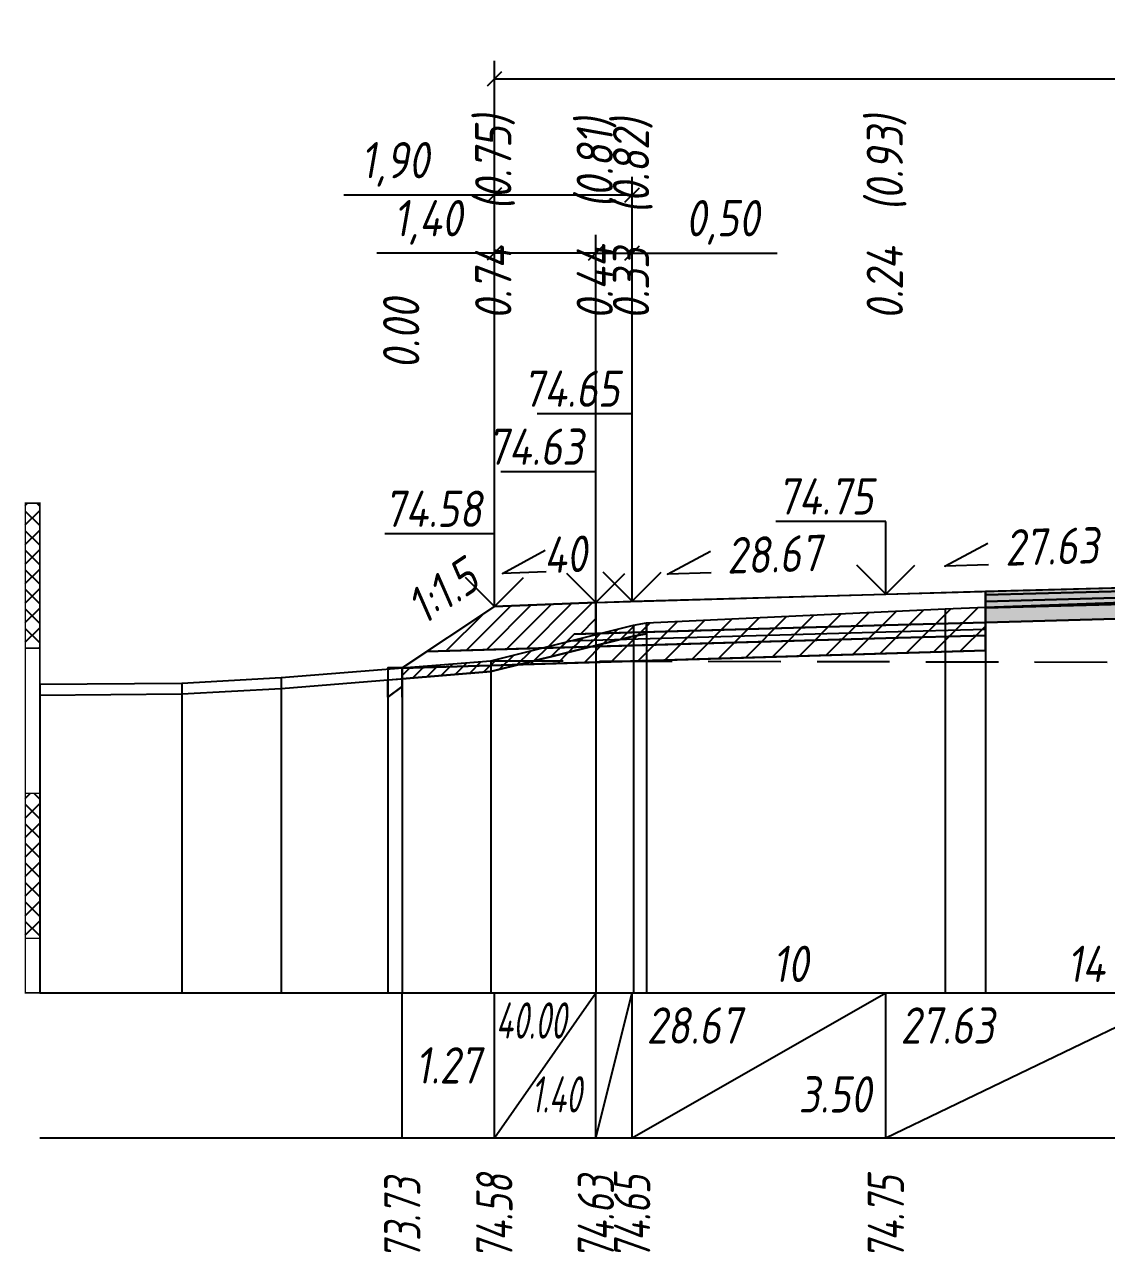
# Model space of a CAD drawing. Extents: x -717 to 1451, y -133302 to 233.
# Drawn here: x 78.9 to 153.6, y -33133.9 to -33049.2 of the extents above; entities that cross this region are included whole.
import ezdxf
from ezdxf.enums import TextEntityAlignment as Align

# ---------------------------------------------------------------- set-up
doc = ezdxf.new("R2010")
doc.units = 0
doc.linetypes.add('штриховая', pattern=[0.75, 0.5, -0.25])
for name, color, linetype in [('Интерполированный поперечник', 2, 'Continuous'), ('Код_514', 1, 'Continuous'), ('Контур_0', 7, 'Continuous'), ('Контур_2521', 7, 'Continuous'), ('Контур_2564', 7, 'Continuous'), ('Контур_2660', 7, 'Continuous'), ('Контур_2665', 7, 'Continuous'), ('Контур_400', 7, 'Continuous'), ('Контур_508', 7, 'Continuous'), ('Контур_512', 7, 'Continuous'), ('Контур_513', 7, 'Continuous'), ('Контур_818', 7, 'Continuous'), ('Красный поперечник', 1, 'Continuous'), ('Линейка абсолютных высот', 7, 'Continuous'), ('Объём_2501', 7, 'Continuous'), ('Объём_2564', 7, 'Continuous'), ('Объём_2650', 7, 'Continuous'), ('Объём_2660', 7, 'Continuous'), ('Объём_2661', 7, 'Continuous'), ('Объём_2663', 7, 'Continuous'), ('Объём_2665', 7, 'Continuous'), ('Объём_2666', 7, 'Continuous'), ('Объём_2753', 7, 'Continuous'), ('Откосы', 7, 'Continuous'), ('Отметки покрытия', 7, 'Continuous'), ('Рабочие отметки', 7, 'Continuous'), ('Рабочие отметки доп.', 7, 'Continuous'), ('Слои выравнивания', 7, 'Continuous'), ('Таблица', 7, 'Continuous'), ('Уклоны проезжей части', 7, 'Continuous'), ('Черный поперечник', 3, 'Continuous')]:
    doc.layers.add(name, color=color, linetype=linetype)
for name, color, linetype, true_color in [('Контур_2540', 2, 'Continuous', 0xffff00), ('Контур_2560', 2, 'Continuous', 0xffff00), ('Контур_2561', 7, 'Continuous', 0xff8040), ('Контур_2562', 3, 'Continuous', 0x00ff00), ('Контур_2563', 7, 'Continuous', 0xff8000), ('Контур_2570', 7, 'Continuous', 0x80ff00), ('Контур_2583', 3, 'Continuous', 0x00ff00), ('Контур_2725', 7, 'Continuous', 0x323232), ('Контур_2736', 4, 'Continuous', 0x00ffff), ('Контур_2737', 4, 'Continuous', 0x00ffff), ('Контур_2738', 4, 'Continuous', 0x00ffff), ('Контур_2739', 4, 'Continuous', 0x00ffff), ('Контур_2741', 4, 'Continuous', 0x00ffff), ('Контур_2742', 4, 'Continuous', 0x00ffff), ('Контур_2743', 4, 'Continuous', 0x00ffff), ('Контур_2744', 7, 'Continuous', 0xa4ffff), ('Контур_2745', 7, 'Continuous', 0xa4ffff), ('Контур_2747', 4, 'Continuous', 0x00ffff), ('Контур_2748', 4, 'Continuous', 0x00ffff), ('Контур_2749', 4, 'Continuous', 0x00ffff), ('Контур_2750', 4, 'Continuous', 0x00ffff), ('Контур_2751', 4, 'Continuous', 0x00ffff), ('Контур_2752', 4, 'Continuous', 0x00ffff), ('Контур_2760', 7, 'Continuous', 0x323232), ('Контур_2761', 7, 'Continuous', 0x323232), ('Контур_2762', 7, 'Continuous', 0x323232), ('Контур_2763', 7, 'Continuous', 0x323232), ('Контур_402', 7, 'Continuous', 0xff6464), ('Контур_703', 4, 'Continuous', 0x00ffff), ('Контур_705', 4, 'Continuous', 0x00ffff), ('Контур_707', 4, 'Continuous', 0x00ffff), ('Контур_720', 131, 'Continuous', 0xaaffff), ('Объём_2500', 7, 'Continuous', 0xc0c0c0), ('Объём_2520', 7, 'Continuous', 0x80ffff), ('Объём_2540', 2, 'Continuous', 0xffff00), ('Объём_2560', 2, 'Continuous', 0xffff00), ('Объём_2561', 7, 'Continuous', 0xff8040), ('Объём_2562', 3, 'Continuous', 0x00ff00), ('Объём_2563', 7, 'Continuous', 0xff8000), ('Объём_2570', 7, 'Continuous', 0x80ff00), ('Объём_2583', 3, 'Continuous', 0x00ff00), ('Объём_2592', 3, 'Continuous', 0x00ff00), ('Объём_2596', 3, 'Continuous', 0x00ff00), ('Объём_2600', 7, 'Continuous', 0x808000), ('Объём_2746', 2, 'Continuous', 0xffff00)]:
    doc.layers.add(name, color=color, linetype=linetype, true_color=true_color)
doc.styles.get("Standard").update_dxf_attribs({"font": 'txt', "height": 2.5})
doc.styles.add('М', font='romand.shx', dxfattribs={"width": 0.8, "oblique": 10, "height": 2.5})
doc.dimstyles.new('ISO-25', dxfattribs={"dimtxt": 2.5, "dimasz": 2.5, "dimexe": 1.25, "dimexo": 0.625, "dimtad": 1, "dimtxsty": 'Standard', "dimcen": 2.5, "dimadec": 0, "dimazin": 0, "dimtfac": 1, "dimtmove": 0, "dimatfit": 3, "dimfxl": 1, "dimarcsym": 0})
pattern_1 = [(45.0000013, (0, 0), (-0.67351924, 0.67351921), []), (135.0000003, (0, 0), (-0.673519222, -0.67351923), [])]

# ---------------------------------------------------------------- blocks, each defined once
blk = doc.blocks.new('_Oblique')
at = {"color": 0, "linetype": 'ByBlock', "lineweight": -2}
blk.add_line((-0.5, -0.5), (0.5, 0.5), dxfattribs=at)
blk = doc.blocks.new('*D762')
at = {"color": 0, "lineweight": -2, "transparency": 16777216}
for p, q in [((111.349, -33088.794), (111.349, -33063.742)), ((118.349, -33088.514), (118.349, -33063.742)), ((111.349, -33064.992), (103.232, -33064.992)), ((118.349, -33064.992), (111.349, -33064.992))]:
    blk.add_line(p, q, dxfattribs=at)
at = {"layer": 'Defpoints', "color": 0, "transparency": 16777216}
for p in [(118.349, -33064.992), (118.349, -33089.139), (111.349, -33089.419)]:
    blk.add_point(p, dxfattribs=at)
at = {"color": 0, "lineweight": -2, "transparency": 16777216, "rotation": 180}
blk.add_blockref('_Oblique', (111.349, -33064.992), dxfattribs=at)
at = {"color": 0, "lineweight": -2, "transparency": 16777216}
blk.add_blockref('_Oblique', (118.349, -33064.992), dxfattribs=at)
at = {"color": 0, "transparency": 16777216, "insert": (106.772, -33062.879), "char_height": 2.5, "width": 8.75, "attachment_point": 5, "style": 'М'}
blk.add_mtext('1,40', dxfattribs=at)
blk = doc.blocks.new('*D764')
at = {"color": 0, "lineweight": -2, "transparency": 16777216}
for p, q in [((118.349, -33088.514), (118.349, -33063.742)), ((120.849, -33088.442), (120.849, -33063.742)), ((118.349, -33064.992), (120.849, -33064.992)), ((120.849, -33064.992), (130.851, -33064.992))]:
    blk.add_line(p, q, dxfattribs=at)
at = {"layer": 'Defpoints', "color": 0, "transparency": 16777216}
for p in [(120.849, -33064.992), (118.349, -33089.139), (120.849, -33089.067)]:
    blk.add_point(p, dxfattribs=at)
at = {"color": 0, "lineweight": -2, "transparency": 16777216, "rotation": 180}
blk.add_blockref('_Oblique', (118.349, -33064.992), dxfattribs=at)
at = {"color": 0, "lineweight": -2, "transparency": 16777216}
blk.add_blockref('_Oblique', (120.849, -33064.992), dxfattribs=at)
at = {"color": 0, "transparency": 16777216, "insert": (127.09, -33062.879), "char_height": 2.5, "width": 9.16667, "attachment_point": 5, "style": 'М'}
blk.add_mtext('0,50', dxfattribs=at)
blk = doc.blocks.new('*D767')
at = {"color": 0, "lineweight": -2, "transparency": 16777216}
for p, q in [((111.349, -33088.794), (111.349, -33059.742)), ((120.849, -33088.442), (120.849, -33059.742)), ((111.349, -33060.992), (100.96, -33060.992)), ((120.849, -33060.992), (111.349, -33060.992))]:
    blk.add_line(p, q, dxfattribs=at)
at = {"layer": 'Defpoints', "color": 0, "transparency": 16777216}
for p in [(120.849, -33060.992), (120.849, -33089.067), (111.349, -33089.419)]:
    blk.add_point(p, dxfattribs=at)
at = {"color": 0, "lineweight": -2, "transparency": 16777216, "rotation": 180}
blk.add_blockref('_Oblique', (111.349, -33060.992), dxfattribs=at)
at = {"color": 0, "lineweight": -2, "transparency": 16777216}
blk.add_blockref('_Oblique', (120.849, -33060.992), dxfattribs=at)
at = {"color": 0, "transparency": 16777216, "insert": (104.501, -33058.879), "char_height": 2.5, "width": 8.75, "attachment_point": 5, "style": 'М'}
blk.add_mtext('1,90', dxfattribs=at)
blk = doc.blocks.new('*D768')
at = {"color": 0, "lineweight": -2, "transparency": 16777216}
for p, q in [((111.349, -33088.794), (111.349, -33051.742)), ((206.849, -33086.27), (206.849, -33051.742)), ((111.349, -33052.992), (206.849, -33052.992))]:
    blk.add_line(p, q, dxfattribs=at)
at = {"layer": 'Defpoints', "color": 0, "transparency": 16777216}
for p in [(206.849, -33052.992), (206.849, -33086.895), (111.349, -33089.419)]:
    blk.add_point(p, dxfattribs=at)
at = {"color": 0, "lineweight": -2, "transparency": 16777216, "rotation": 180}
blk.add_blockref('_Oblique', (111.349, -33052.992), dxfattribs=at)
at = {"color": 0, "lineweight": -2, "transparency": 16777216}
blk.add_blockref('_Oblique', (206.849, -33052.992), dxfattribs=at)
at = {"color": 0, "transparency": 16777216, "insert": (159.099, -33050.879), "char_height": 2.5, "width": 10.41667, "attachment_point": 5, "style": 'М'}
blk.add_mtext('19,10', dxfattribs=at)

msp = doc.modelspace()

# ---------------------------------------------------------------- hatches: boundary and pattern name
at = {"layer": 'Линейка абсолютных высот'}
h = msp.add_hatch(dxfattribs=at)
h.set_pattern_fill('ANSI37', scale=0.3, style=0)
h.set_pattern_definition(pattern_1)
h.paths.add_polyline_path([(80, -33092.237), (80, -33082.237), (79, -33082.237), (79, -33092.237)])
h = msp.add_hatch(dxfattribs=at)
h.set_pattern_fill('ANSI37', scale=0.3, style=0)
h.set_pattern_definition(pattern_1)
h.paths.add_polyline_path([(80, -33112.237), (80, -33102.237), (79, -33102.237), (79, -33112.237)])
at = {"layer": 'Объём_2563'}
h = msp.add_hatch(dxfattribs=at)
h.set_pattern_fill('ANSI31', color=256, scale=0.3)
h.paths.add_polyline_path([(111.349, -33089.357), (118.349, -33089.077), (118.349, -33091.227), (116.849, -33091.27), (115.922, -33092.196), (106.693, -33092.461)])
at = {"layer": 'Объём_2570'}
h = msp.add_hatch(dxfattribs=at)
h.set_pattern_fill('ANSI31', color=256, scale=0.2)
h.paths.add_polyline_path([(121.831, -33091.246), (120.95, -33091.401), (111.102, -33093.852), (105, -33094.339), (105, -33093.589), (111.102, -33093.102), (120.95, -33090.651), (121.831, -33090.496)])
at = {"layer": 'Объём_2600'}
h = msp.add_hatch(dxfattribs=at)
h.set_pattern_fill('ANSI31', color=6, scale=0.4)
h.paths.add_polyline_path([(142.441, -33089.514), (145.209, -33089.399), (145.209, -33092.397), (113.077, -33093.361), (120.95, -33091.401), (121.831, -33091.246), (121.831, -33090.496)])
h = msp.add_hatch(dxfattribs=at)
h.set_pattern_fill('ANSI31', color=6, scale=0.4)
h.paths.add_polyline_path([(104, -33094.419), (105, -33094.339), (105, -33094.87), (104, -33095.616)])
at = {"layer": 'Слои выравнивания'}
for color, points in [(2, [(145.209, -33088.314), (159.099, -33087.93), (159.099, -33088.18), (145.209, -33088.564)]), (3, [(145.209, -33088.564), (159.099, -33088.18), (159.099, -33088.63), (145.209, -33089.014)]), (4, [(145.209, -33089.014), (159.099, -33088.63), (159.099, -33089.08), (145.209, -33089.464)]), (5, [(145.209, -33089.464), (159.099, -33089.08), (159.099, -33090.08), (145.209, -33090.464)])]:
    msp.add_hatch(color=color, dxfattribs=at).paths.add_polyline_path(points)

# ---------------------------------------------------------------- linework, layer by layer
at = {"layer": 'Интерполированный поперечник', "linetype": 'штриховая', "ltscale": 10, "flags": 128}
msp.add_lwpolyline([(111.102, -33093.102), (227.209, -33093.367)], dxfattribs=at)
at = {"layer": 'Код_514'}
for p, q in [((105, -33126), (105, -33116)), ((111.349, -33126), (111.349, -33116)), ((111.349, -33126), (118.349, -33116)), ((118.349, -33126), (118.349, -33116)), ((118.349, -33126), (120.849, -33116)), ((120.849, -33126), (120.849, -33116)), ((120.849, -33126), (138.349, -33116)), ((138.349, -33126), (138.349, -33116)), ((138.349, -33126), (159.099, -33116))]:
    msp.add_line(p, q, dxfattribs=at)
at = {"layer": 'Контур_0', "flags": 128}
for points in [[(118.349, -33089.077), (138.349, -33088.503), (145.209, -33088.314), (145.209, -33090.464), (138.349, -33090.653), (118.349, -33091.227), (118.349, -33089.077), (118.349, -33089.077)], [(111.349, -33089.357), (105, -33093.589), (105, -33093.589), (105, -33093.589), (105, -33093.589), (105, -33093.589), (105, -33093.589), (105, -33093.589), (105, -33093.589), (105, -33093.589), (105, -33093.589), (105, -33093.589), (105, -33093.589), (105, -33093.589), (105, -33093.589), (105, -33095.616)], [(111.349, -33089.357), (105, -33093.589), (105, -33093.589), (105, -33093.589), (105, -33093.589), (105, -33093.589), (105, -33093.589), (105, -33093.589), (105, -33093.589), (105, -33093.589), (105, -33093.589), (105, -33093.589), (105, -33093.589), (105, -33093.589), (105, -33093.589), (105, -33095.616), (105, -33095.616), (105, -33093.589), (105, -33093.589), (105, -33093.589), (105, -33093.589), (105, -33093.589), (105, -33093.589), (105, -33093.589), (105, -33093.589), (105, -33093.589), (105, -33093.589), (105, -33093.589), (105, -33093.589), (105, -33093.589)], [(116.849, -33091.27), (138.349, -33090.653), (145.209, -33090.464), (145.209, -33091.364), (138.349, -33091.553), (115.922, -33092.196), (116.849, -33091.27), (116.849, -33091.27)], [(106.693, -33092.461), (115.922, -33092.196), (116.849, -33091.27), (118.349, -33091.227)]]:
    msp.add_lwpolyline(points, dxfattribs=at)
at = {"layer": 'Контур_2521', "color": 250, "flags": 128}
msp.add_lwpolyline([(116.386, -33091.733), (138.349, -33091.103), (145.209, -33090.914)], dxfattribs=at)
at = {"layer": 'Контур_2540', "flags": 128}
msp.add_lwpolyline([(106.693, -33092.461), (138.349, -33091.553), (145.209, -33091.364), (145.209, -33092.397), (105, -33093.603), (105, -33093.589), (106.693, -33092.461), (106.693, -33092.461)], dxfattribs=at)
at = {"layer": 'Контур_2560', "flags": 128}
msp.add_lwpolyline([(111.349, -33089.357), (111.349, -33089.357), (111.349, -33089.357), (118.349, -33089.077)], dxfattribs=at)
at = {"layer": 'Контур_2561', "flags": 128}
msp.add_lwpolyline([(118.349, -33089.077), (118.349, -33089.077), (111.349, -33089.357), (111.349, -33089.357), (118.349, -33089.077)], dxfattribs=at)
at = {"layer": 'Контур_2562', "flags": 128}
msp.add_lwpolyline([(111.349, -33089.357), (111.349, -33089.357), (111.349, -33089.357), (111.349, -33089.357), (111.349, -33089.357)], dxfattribs=at)
at = {"layer": 'Контур_2563', "flags": 128}
msp.add_lwpolyline([(111.349, -33089.357), (118.349, -33089.077), (118.349, -33091.227), (116.849, -33091.27), (115.922, -33092.196), (106.693, -33092.461), (111.349, -33089.357), (111.349, -33089.357)], dxfattribs=at)
at = {"layer": 'Контур_2564', "flags": 128}
msp.add_lwpolyline([(111.349, -33089.357), (118.349, -33089.077)], dxfattribs=at)
at = {"layer": 'Контур_2570', "flags": 128}
msp.add_lwpolyline([(80, -33095.476), (89.802, -33095.391), (96.649, -33095.006), (111.102, -33093.852), (111.102, -33093.852), (120.95, -33091.401), (121.831, -33091.246), (121.831, -33090.496), (142.441, -33089.514), (145.209, -33089.399), (159.099, -33088.899), (168.357, -33088.567), (170.336, -33088.533), (172.33, -33088.49), (194.703, -33087.83), (213.747, -33088.767), (214.752, -33088.814), (214.752, -33089.564), (215.278, -33089.744), (227.209, -33094.117), (227.209, -33094.117), (245.469, -33095.144), (251.552, -33095.193)], dxfattribs=at)
at = {"layer": 'Контур_2583', "flags": 128}
msp.add_lwpolyline([(104, -33095.616), (105, -33094.87), (105, -33093.589), (104, -33093.589), (104, -33095.616)], dxfattribs=at)
at = {"layer": 'Контур_2660', "flags": 128}
msp.add_lwpolyline([(105, -33093.603), (145.209, -33092.397)], dxfattribs=at)
at = {"layer": 'Контур_2665', "flags": 128}
msp.add_lwpolyline([(111.349, -33089.357), (111.349, -33089.357)], dxfattribs=at)
at = {"layer": 'Контур_2725', "flags": 128}
msp.add_lwpolyline([(145.209, -33090.464), (159.099, -33090.08), (168.357, -33089.872), (170.336, -33089.827), (172.33, -33089.782), (179.849, -33089.613), (194.703, -33089.266)], dxfattribs=at)
at = {"layer": 'Контур_2736', "flags": 128}
msp.add_lwpolyline([(111.349, -33089.357), (105, -33093.589)], dxfattribs=at)
at = {"layer": 'Контур_2737', "flags": 128}
msp.add_lwpolyline([(105, -33093.589), (105, -33093.589)], dxfattribs=at)
at = {"layer": 'Контур_2738', "flags": 128}
msp.add_lwpolyline([(105, -33093.589), (105, -33093.589)], dxfattribs=at)
at = {"layer": 'Контур_2739', "flags": 128}
msp.add_lwpolyline([(105, -33093.589), (105, -33093.589)], dxfattribs=at)
at = {"layer": 'Контур_2741', "flags": 128}
msp.add_lwpolyline([(105, -33093.589), (105, -33093.589)], dxfattribs=at)
at = {"layer": 'Контур_2742', "flags": 128}
msp.add_lwpolyline([(105, -33093.589), (105, -33093.589)], dxfattribs=at)
at = {"layer": 'Контур_2743', "flags": 128}
msp.add_lwpolyline([(105, -33093.589), (105, -33093.589)], dxfattribs=at)
at = {"layer": 'Контур_2744', "flags": 128}
msp.add_lwpolyline([(105, -33093.589), (105, -33093.589)], dxfattribs=at)
msp.add_lwpolyline([(105, -33093.589), (105, -33093.589)], dxfattribs=at)
msp.add_lwpolyline([(105, -33093.589), (105, -33093.589)], dxfattribs=at)
msp.add_lwpolyline([(105, -33093.589), (105, -33093.589)], dxfattribs=at)
msp.add_lwpolyline([(105, -33093.589), (105, -33093.589)], dxfattribs=at)
msp.add_lwpolyline([(105, -33093.589), (105, -33093.589)], dxfattribs=at)
at = {"layer": 'Контур_2745', "flags": 128}
msp.add_lwpolyline([(105, -33093.589), (105, -33093.589)], dxfattribs=at)
msp.add_lwpolyline([(105, -33093.589), (105, -33093.589)], dxfattribs=at)
msp.add_lwpolyline([(105, -33093.589), (105, -33093.589)], dxfattribs=at)
msp.add_lwpolyline([(105, -33093.589), (105, -33093.589)], dxfattribs=at)
msp.add_lwpolyline([(105, -33093.589), (105, -33093.589)], dxfattribs=at)
msp.add_lwpolyline([(105, -33093.589), (105, -33093.589)], dxfattribs=at)
at = {"layer": 'Контур_2747', "flags": 128}
msp.add_lwpolyline([(105, -33093.589), (105, -33093.589)], dxfattribs=at)
at = {"layer": 'Контур_2748', "flags": 128}
msp.add_lwpolyline([(105, -33093.589), (105, -33093.589)], dxfattribs=at)
at = {"layer": 'Контур_2749', "flags": 128}
msp.add_lwpolyline([(105, -33093.589), (105, -33093.589)], dxfattribs=at)
at = {"layer": 'Контур_2750', "flags": 128}
msp.add_lwpolyline([(105, -33093.589), (105, -33093.589)], dxfattribs=at)
at = {"layer": 'Контур_2751', "flags": 128}
msp.add_lwpolyline([(105, -33093.589), (105, -33093.589)], dxfattribs=at)
at = {"layer": 'Контур_2752', "flags": 128}
msp.add_lwpolyline([(105, -33093.589), (105, -33093.589)], dxfattribs=at)
at = {"layer": 'Контур_2760', "flags": 128}
msp.add_lwpolyline([(145.209, -33088.314), (159.099, -33087.93), (168.357, -33087.722), (170.336, -33087.677), (172.33, -33087.632), (179.849, -33087.463), (194.703, -33087.116)], dxfattribs=at)
at = {"layer": 'Контур_2761', "flags": 128}
msp.add_lwpolyline([(145.209, -33088.564), (159.099, -33088.18), (168.357, -33087.972), (170.336, -33087.927), (172.33, -33087.882), (179.849, -33087.713), (194.703, -33087.366)], dxfattribs=at)
at = {"layer": 'Контур_2762', "flags": 128}
msp.add_lwpolyline([(145.209, -33089.014), (159.099, -33088.63), (168.357, -33088.422), (170.336, -33088.377), (172.33, -33088.332), (179.849, -33088.163), (194.703, -33087.816)], dxfattribs=at)
at = {"layer": 'Контур_2763', "flags": 128}
msp.add_lwpolyline([(145.209, -33089.464), (159.099, -33089.08), (168.357, -33088.872), (170.336, -33088.827), (172.33, -33088.782), (179.849, -33088.613), (194.703, -33088.266)], dxfattribs=at)
at = {"layer": 'Контур_400', "flags": 128}
msp.add_lwpolyline([(118.349, -33089.077), (120.849, -33089.005), (120.849, -33089.005), (120.849, -33089.005), (120.849, -33089.005), (120.849, -33089.005), (120.849, -33089.005), (138.349, -33088.503), (159.099, -33087.93)], dxfattribs=at)
at = {"layer": 'Контур_402', "flags": 128}
msp.add_lwpolyline([(105, -33093.603), (145.209, -33092.397), (145.209, -33090.464), (159.099, -33090.08), (179.849, -33089.613), (194.703, -33089.266), (194.703, -33093.048), (217.184, -33093.722)], dxfattribs=at)
at = {"layer": 'Контур_508', "flags": 128}
msp.add_lwpolyline([(104, -33095.616), (105, -33094.87), (105, -33093.603), (145.209, -33092.397), (145.209, -33090.464), (159.099, -33090.08), (179.849, -33089.613), (194.703, -33089.266), (194.703, -33093.048), (217.184, -33093.722), (220.6, -33096), (222.6, -33096), (226.552, -33093.366)], dxfattribs=at)
at = {"layer": 'Контур_512', "flags": 128}
msp.add_lwpolyline([(104, -33095.616), (105, -33094.87), (105, -33093.603), (145.209, -33092.397)], dxfattribs=at)
at = {"layer": 'Контур_513', "flags": 128}
msp.add_lwpolyline([(104, -33095.616), (105, -33094.87), (105, -33093.603), (145.209, -33092.397), (145.209, -33090.464), (159.099, -33090.08), (179.849, -33089.613), (194.703, -33089.266), (194.703, -33093.048), (217.184, -33093.722), (220.6, -33096), (222.6, -33096), (226.552, -33093.366)], dxfattribs=at)
at = {"layer": 'Контур_703', "flags": 128}
for points in [[(111.349, -33089.357), (105, -33093.589)], [(105, -33093.589), (105, -33095.616)]]:
    msp.add_lwpolyline(points, dxfattribs=at)
at = {"layer": 'Контур_705', "flags": 128}
msp.add_lwpolyline([(105, -33093.589), (105, -33093.589)], dxfattribs=at)
at = {"layer": 'Контур_707', "flags": 128}
msp.add_lwpolyline([(105, -33095.616), (105, -33093.589)], dxfattribs=at)
at = {"layer": 'Контур_720', "flags": 128}
msp.add_lwpolyline([(105, -33095.616), (105, -33095.616)], dxfattribs=at)
at = {"layer": 'Контур_818', "flags": 128}
msp.add_lwpolyline([(105, -33094.339), (111.102, -33093.852), (111.102, -33093.852), (120.95, -33091.401), (121.831, -33091.246), (121.831, -33090.496), (142.441, -33089.514), (145.209, -33089.399), (159.099, -33088.899), (168.357, -33088.567), (170.336, -33088.533), (172.33, -33088.49), (194.703, -33087.83), (213.747, -33088.767), (214.752, -33088.814), (214.752, -33089.564), (215.278, -33089.744), (226.552, -33093.876)], dxfattribs=at)
at = {"layer": 'Красный поперечник'}
for p, q in [((138.349, -33088.503), (159.099, -33087.93)), ((111.349, -33089.357), (118.349, -33089.077)), ((118.349, -33089.077), (120.849, -33089.005)), ((120.849, -33089.005), (138.349, -33088.503)), ((105, -33093.589), (111.349, -33089.357)), ((145.209, -33092.397), (145.209, -33116)), ((105, -33093.603), (105, -33116)), ((105, -33094.87), (105, -33116)), ((104, -33095.616), (104, -33116))]:
    msp.add_line(p, q, dxfattribs=at)
at = {"layer": 'Линейка абсолютных высот', "color": 7, "const_width": 0.1, "flags": 128}
for points in [[(80, -33092.237), (80, -33082.237), (79, -33082.237), (79, -33092.237), (80, -33092.237)], [(80, -33102.237), (80, -33092.237), (79, -33092.237), (79, -33102.237), (80, -33102.237)], [(80, -33112.237), (80, -33102.237), (79, -33102.237), (79, -33112.237), (80, -33112.237)], [(80, -33116), (80, -33112.237), (79, -33112.237), (79, -33116), (80, -33116)]]:
    msp.add_lwpolyline(points, dxfattribs=at)
at = {"layer": 'Объём_2500', "flags": 128}
msp.add_lwpolyline([(118.349, -33089.077), (138.349, -33088.503), (145.209, -33088.314), (145.209, -33090.464), (138.349, -33090.653), (118.349, -33091.227), (118.349, -33089.077), (118.349, -33089.077)], dxfattribs=at)
at = {"layer": 'Объём_2501', "flags": 128}
msp.add_lwpolyline([(118.349, -33089.077), (120.849, -33089.005), (120.849, -33089.005), (120.849, -33089.005), (120.849, -33089.005), (120.849, -33089.005), (120.849, -33089.005), (138.349, -33088.503), (159.099, -33087.93)], dxfattribs=at)
at = {"layer": 'Объём_2520', "color": 250, "flags": 128}
msp.add_lwpolyline([(116.849, -33091.27), (138.349, -33090.653), (145.209, -33090.464), (145.209, -33091.364), (138.349, -33091.553), (115.922, -33092.196), (116.849, -33091.27), (116.849, -33091.27)], dxfattribs=at)
at = {"layer": 'Объём_2540', "flags": 128}
msp.add_lwpolyline([(106.693, -33092.461), (138.349, -33091.553), (145.209, -33091.364), (145.209, -33092.397), (105, -33093.603), (105, -33093.589), (106.693, -33092.461), (106.693, -33092.461)], dxfattribs=at)
at = {"layer": 'Объём_2560', "flags": 128}
msp.add_lwpolyline([(111.349, -33089.357), (111.349, -33089.357), (111.349, -33089.357), (118.349, -33089.077)], dxfattribs=at)
at = {"layer": 'Объём_2561', "flags": 128}
msp.add_lwpolyline([(118.349, -33089.077), (118.349, -33089.077), (111.349, -33089.357), (111.349, -33089.357), (118.349, -33089.077)], dxfattribs=at)
at = {"layer": 'Объём_2562', "flags": 128}
msp.add_lwpolyline([(111.349, -33089.357), (111.349, -33089.357), (111.349, -33089.357), (111.349, -33089.357), (111.349, -33089.357)], dxfattribs=at)
at = {"layer": 'Объём_2563', "color": 250, "flags": 128}
msp.add_lwpolyline([(111.349, -33089.357), (118.349, -33089.077), (118.349, -33091.227), (116.849, -33091.27), (115.922, -33092.196), (106.693, -33092.461), (111.349, -33089.357), (111.349, -33089.357)], dxfattribs=at)
at = {"layer": 'Объём_2564', "flags": 128}
msp.add_lwpolyline([(111.349, -33089.357), (118.349, -33089.077)], dxfattribs=at)
at = {"layer": 'Объём_2570', "flags": 128}
msp.add_lwpolyline([(121.831, -33091.246), (120.95, -33091.401), (111.102, -33093.852), (105, -33094.339), (105, -33093.589), (111.102, -33093.102), (120.95, -33090.651), (121.831, -33090.496), (121.831, -33091.246), (121.831, -33091.246)], dxfattribs=at)
at = {"layer": 'Объём_2583', "flags": 128}
msp.add_lwpolyline([(104, -33095.616), (105, -33094.87), (105, -33093.589), (104, -33093.589), (104, -33095.616)], dxfattribs=at)
at = {"layer": 'Объём_2592', "flags": 128}
msp.add_lwpolyline([(105, -33093.589), (105, -33095.616), (105, -33093.589)], dxfattribs=at)
at = {"layer": 'Объём_2596', "flags": 128}
msp.add_lwpolyline([(105, -33093.589), (105, -33095.616), (105, -33093.589)], dxfattribs=at)
at = {"layer": 'Объём_2600', "color": 5, "flags": 128}
msp.add_lwpolyline([(105, -33093.603), (113.077, -33093.361), (111.102, -33093.852), (105, -33094.339), (105, -33093.603), (105, -33093.603)], dxfattribs=at)
at = {"layer": 'Объём_2650', "color": 6, "flags": 128}
for points in [[(142.441, -33089.514), (145.209, -33089.399), (145.209, -33092.397), (113.077, -33093.361), (120.95, -33091.401), (121.831, -33091.246), (121.831, -33090.496), (142.441, -33089.514), (142.441, -33089.514)], [(104, -33094.419), (105, -33094.339), (105, -33094.87), (104, -33095.616), (104, -33094.419), (104, -33094.419)]]:
    msp.add_lwpolyline(points, dxfattribs=at)
at = {"layer": 'Объём_2660', "flags": 128}
msp.add_lwpolyline([(105, -33093.603), (145.209, -33092.397)], dxfattribs=at)
at = {"layer": 'Объём_2661', "flags": 128}
msp.add_lwpolyline([(111.349, -33089.357), (105, -33093.589)], dxfattribs=at)
at = {"layer": 'Объём_2663', "flags": 128}
msp.add_lwpolyline([(105, -33093.589), (105, -33095.616), (105, -33093.589)], dxfattribs=at)
at = {"layer": 'Объём_2665', "flags": 128}
msp.add_lwpolyline([(111.349, -33089.357), (111.349, -33089.357)], dxfattribs=at)
at = {"layer": 'Объём_2666', "flags": 128}
msp.add_lwpolyline([(111.349, -33089.357), (105, -33093.589)], dxfattribs=at)
at = {"layer": 'Объём_2746', "flags": 128}
msp.add_lwpolyline([(120.95, -33091.401), (121.831, -33091.246), (121.831, -33090.496), (142.441, -33089.514), (145.209, -33089.399), (145.209, -33092.397), (113.077, -33093.361), (120.95, -33091.401), (120.95, -33091.401)], dxfattribs=at)
at = {"layer": 'Объём_2753', "flags": 128}
msp.add_lwpolyline([(145.209, -33088.314), (145.209, -33088.314)], dxfattribs=at)
at = {"layer": 'Откосы', "color": 1, "flags": 128}
for points in [[(114.918, -33086.966), (111.92, -33087.086), (114.858, -33085.468)], [(126.29, -33087.039), (123.292, -33087.125), (126.248, -33085.539)], [(145.416, -33086.498), (142.418, -33086.581), (145.375, -33084.998)]]:
    msp.add_lwpolyline(points, dxfattribs=at)
at = {"layer": 'Отметки покрытия', "color": 1}
for p, q in [((120.849, -33076.077), (114.299, -33076.077)), ((120.849, -33089.005), (120.849, -33076.077)), ((118.349, -33080.077), (111.799, -33080.077)), ((118.349, -33089.077), (118.349, -33080.077)), ((138.349, -33083.503), (130.749, -33083.503)), ((138.349, -33088.503), (138.349, -33083.503)), ((111.349, -33084.357), (103.799, -33084.357)), ((111.349, -33089.357), (111.349, -33084.357)), ((138.349, -33088.503), (136.349, -33086.503)), ((138.349, -33088.503), (140.349, -33086.503)), ((111.349, -33089.357), (109.349, -33087.357)), ((111.349, -33089.357), (113.349, -33087.357)), ((118.349, -33089.077), (116.349, -33087.077)), ((118.349, -33089.077), (120.349, -33087.077)), ((120.849, -33089.005), (118.849, -33087.005)), ((120.849, -33089.005), (122.849, -33087.005))]:
    msp.add_line(p, q, dxfattribs=at)
at = {"layer": 'Слои выравнивания'}
for p, q in [((145.209, -33088.314), (145.209, -33116)), ((118.349, -33089.077), (118.349, -33116))]:
    msp.add_line(p, q, dxfattribs=at)
at = {"layer": 'Слои выравнивания', "color": 2, "flags": 128}
msp.add_lwpolyline([(145.209, -33088.314), (159.099, -33087.93), (159.099, -33088.18), (145.209, -33088.564)], close=True, dxfattribs=at)
at = {"layer": 'Слои выравнивания', "color": 3, "flags": 128}
msp.add_lwpolyline([(145.209, -33088.564), (159.099, -33088.18), (159.099, -33088.63), (145.209, -33089.014)], close=True, dxfattribs=at)
at = {"layer": 'Слои выравнивания', "color": 4, "flags": 128}
msp.add_lwpolyline([(145.209, -33089.014), (159.099, -33088.63), (159.099, -33089.08), (145.209, -33089.464)], close=True, dxfattribs=at)
at = {"layer": 'Слои выравнивания', "color": 5, "flags": 128}
msp.add_lwpolyline([(145.209, -33089.464), (159.099, -33089.08), (159.099, -33090.08), (145.209, -33090.464)], close=True, dxfattribs=at)
at = {"layer": 'Таблица'}
for p, q in [((80, -33116), (251.552, -33116)), ((80, -33126), (251.552, -33126))]:
    msp.add_line(p, q, dxfattribs=at)
at = {"layer": 'Черный поперечник', "color": 7}
for p, q in [((142.441, -33089.514), (142.441, -33116)), ((145.209, -33089.399), (145.209, -33116)), ((120.95, -33090.651), (120.95, -33116)), ((121.831, -33090.496), (121.831, -33116)), ((111.102, -33093.102), (111.102, -33116)), ((96.649, -33094.256), (96.649, -33116)), ((80, -33094.726), (80, -33116)), ((89.802, -33094.641), (89.802, -33116))]:
    msp.add_line(p, q, dxfattribs=at)
at = {"layer": 'Черный поперечник', "flags": 128}
msp.add_lwpolyline([(80, -33094.726), (89.802, -33094.641), (96.649, -33094.256), (111.102, -33093.102), (120.95, -33090.651), (121.831, -33090.496), (142.441, -33089.514), (145.209, -33089.399), (159.099, -33088.899), (168.357, -33088.567), (170.336, -33088.533), (172.33, -33088.49), (194.703, -33087.83), (213.747, -33088.767), (214.752, -33088.814), (215.278, -33088.994), (227.209, -33093.367), (245.469, -33094.394), (251.552, -33094.443)], dxfattribs=at)

# ---------------------------------------------------------------- texts
at = {"layer": 'Код_514', "style": 'М', "oblique": 10}
for s, width, p in [('40.00', 0.6, (111.452, -33116.655)), ('28.67', 0.8, (121.849, -33117)), ('27.63', 0.8, (139.349, -33117))]:
    msp.add_text(s, height=2.5, dxfattribs=dict(at, width=width)).set_placement(p, align=Align.TOP_LEFT)
at = {"layer": 'Код_514', "style": 'М', "oblique": 10, "width": 0.8}
msp.add_text('1.27', height=2.5, dxfattribs=at).set_placement((108.175, -33121), align=Align.MIDDLE_CENTER)
at = {"layer": 'Код_514', "style": 'М', "oblique": 10}
for s, width, p in [('1.40', 0.6, (117.349, -33125)), ('3.50', 0.8, (137.349, -33125))]:
    msp.add_text(s, height=2.5, dxfattribs=dict(at, width=width)).set_placement(p, align=Align.BOTTOM_RIGHT)
at = {"layer": 'Код_514', "style": 'М', "oblique": 10, "width": 0.7}
for s, p in [('73.73', (105, -33134.382)), ('74.58', (111.349, -33134.382)), ('74.63', (118.349, -33134.382)), ('74.65', (120.849, -33134.382)), ('74.75', (138.349, -33134.382))]:
    msp.add_text(s, height=2.5, rotation=90, dxfattribs=at).set_placement(p, align=Align.MIDDLE_LEFT)
at = {"layer": 'Отметки покрытия', "color": 1, "style": 'М', "oblique": 10, "width": 0.8}
for s, p in [('74.65', (119.99, -33076.345)), ('74.63', (117.49, -33080.345)), ('74.75', (137.49, -33083.772)), ('74.58', (110.49, -33084.625))]:
    msp.add_text(s, height=2.5, dxfattribs=at).set_placement(p, align=Align.BOTTOM_RIGHT)
at = {"layer": 'Рабочие отметки', "color": 1, "style": 'М', "oblique": 10, "width": 0.8}
for s, p in [('0.74', (111.271, -33069.583)), ('0.44', (118.271, -33069.583)), ('0.33', (120.771, -33069.583)), ('0.24', (138.271, -33069.583)), ('0.00', (104.922, -33072.988))]:
    msp.add_text(s, height=2.5, rotation=90, dxfattribs=at).set_placement(p, align=Align.MIDDLE_LEFT)
at = {"layer": 'Рабочие отметки доп.', "color": 1, "style": 'М', "oblique": 10, "width": 0.8}
for s, p in [('(0.75)', (111.271, -33062.033)), ('(0.93)', (138.271, -33062.083)), ('(0.81)', (118.271, -33061.883)), ('(0.82)', (120.771, -33062.283))]:
    msp.add_text(s, height=2.5, rotation=90, dxfattribs=at).set_placement(p, align=Align.MIDDLE_LEFT)
at = {"layer": 'Слои выравнивания', "style": 'М', "oblique": 10, "width": 0.8}
for s, p in [('10', (131.779, -33116)), ('14', (152.154, -33116))]:
    msp.add_text(s, height=2.5, dxfattribs=at).set_placement(p, align=Align.BOTTOM_CENTER)
at = {"layer": 'Уклоны проезжей части', "color": 1, "style": 'М', "oblique": 10, "width": 0.8}
for s, rotation, p in [('27.63', 1.58287, (149.843, -33087.217)), ('40', 2.29061, (116.326, -33087.768)), ('28.67', 1.6422, (130.717, -33087.755)), ('1:1.5', 33.69007, (108.9, -33089.959))]:
    msp.add_text(s, height=2.5, rotation=rotation, dxfattribs=at).set_placement(p, align=Align.BOTTOM_CENTER)

# ---------------------------------------------------------------- dimensions: what is measured, and where the dimension line sits
at = {"color": 5}
dim = msp.add_linear_dim(base=(206.849, -33052.992), p1=(111.349, -33089.419), p2=(206.849, -33086.895), angle=180, dimstyle='ISO-25', override={"dimasz": 1, "dimlfac": 0.2, "dimzin": 0, "dimtxsty": 'М', "dimblk1": 'Oblique', "dimblk2": 'Oblique', "dimsah": 1}, dxfattribs=at)
dim.commit()
dim.dimension.update_dxf_attribs({"geometry": '*D768', "text_midpoint": (159.099, -33050.879)})
for base, p1, p2, picture, middle in [((120.849, -33060.992), (111.349, -33089.419), (120.849, -33089.067), '*D767', (104.501, -33060.992)), ((118.349, -33064.992), (111.349, -33089.419), (118.349, -33089.139), '*D762', (106.772, -33064.992)), ((120.849, -33064.992), (118.349, -33089.139), (120.849, -33089.067), '*D764', (127.09, -33064.992))]:
    dim = msp.add_linear_dim(base=base, p1=p1, p2=p2, angle=180, dimstyle='ISO-25', override={"dimasz": 1, "dimlfac": 0.2, "dimzin": 0, "dimtxsty": 'М', "dimblk1": 'Oblique', "dimblk2": 'Oblique', "dimsah": 1}, dxfattribs=at)
    dim.commit()
    dim.dimension.update_dxf_attribs({"geometry": picture, "text_midpoint": middle, "dimtype": 160})

doc.saveas('drawing.dxf')
